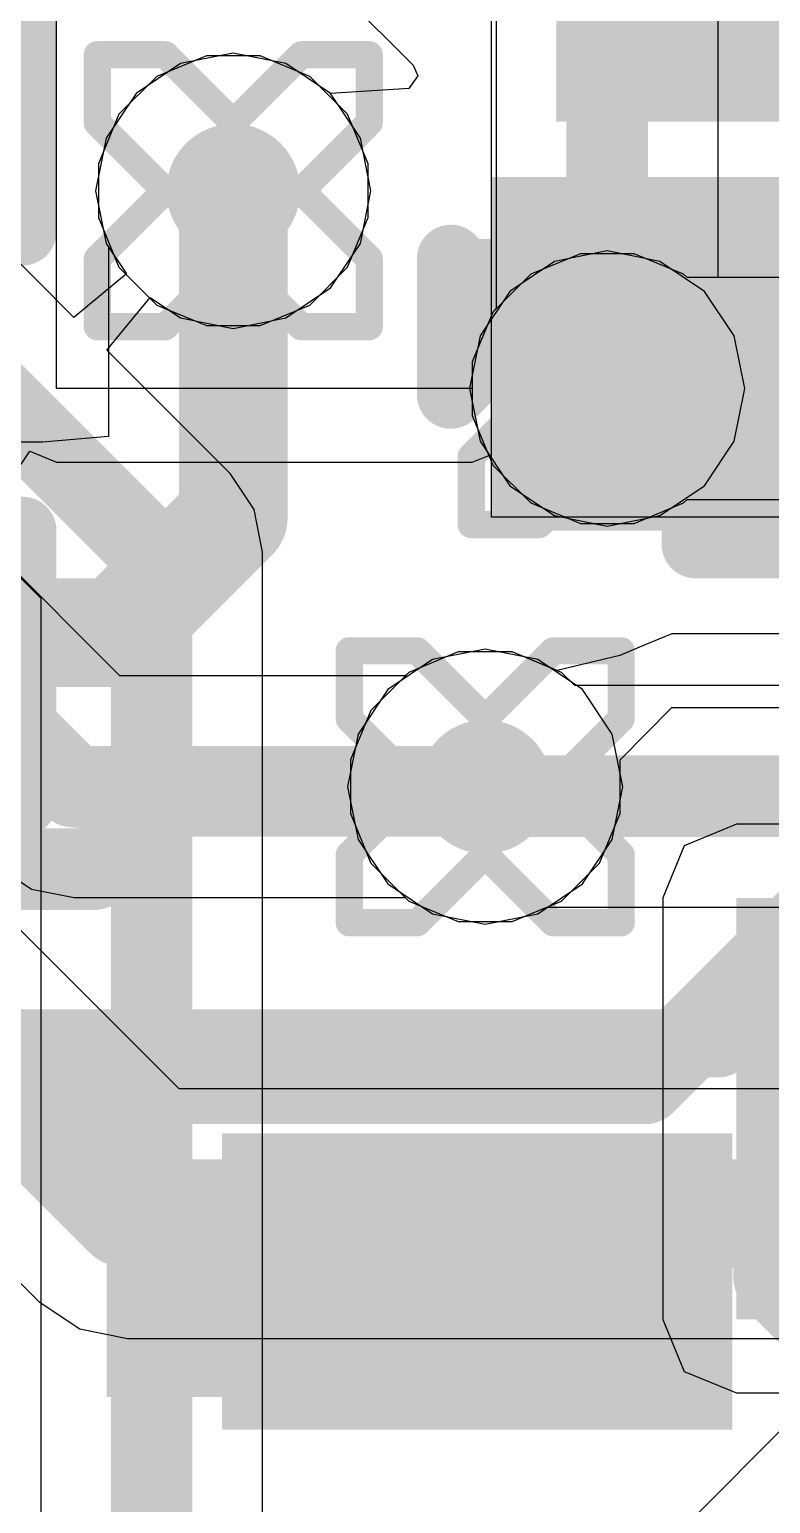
# Model space of a CAD drawing. Header units: inches. Extents: x 3 to 215, y 2 to 215.
# Drawn here: x 3.503 to 3.5575, y 3.0745 to 3.1829 of the extents above; entities that cross this region are included whole.
import ezdxf

# ---------------------------------------------------------------- set-up
doc = ezdxf.new("R2010")
doc.units = ezdxf.units.IN
doc.header["$MEASUREMENT"] = 0
for name, color, linetype in [('Bottom Layer', 5, 'Continuous'), ('Bottom Overlay', 54, 'Continuous'), ('Bottom Paste', 16, 'Continuous'), ('Bottom Solder', 6, 'Continuous'), ('Drill Drawing', 1, 'Continuous'), ('Layer 1', 16, 'Continuous'), ('Layer 2', 76, 'Continuous'), ('Top Layer', 1, 'Continuous'), ('Top Solder', 216, 'Continuous'), ('Via Holes', 16, 'Continuous')]:
    doc.layers.add(name, color=color, linetype=linetype)

# ---------------------------------------------------------------- blocks, each defined once
blk = doc.blocks.new('WSON_6_2_2__B_14')
at = {"layer": 'Bottom Layer'}
for points in [[(-0.04724, 0.0315), (-0.02953, 0.0315), (-0.02953, 0.01969), (-0.04724, 0.01969)], [(-0.01969, 0.0315), (0.01969, 0.0315), (0.01969, -0.0315), (-0.01969, -0.0315)], [(0.02953, 0.0315), (0.04724, 0.0315), (0.04724, 0.01969), (0.02953, 0.01969)], [(-0.04724, 0.00591), (-0.02953, 0.00591), (-0.02953, -0.00591), (-0.04724, -0.00591)], [(0.02953, 0.00591), (0.04724, 0.00591), (0.04724, -0.00591), (0.02953, -0.00591)], [(-0.04724, -0.01969), (-0.02953, -0.01969), (-0.02953, -0.0315), (-0.04724, -0.0315)], [(0.02953, -0.01969), (0.04724, -0.01969), (0.04724, -0.0315), (0.02953, -0.0315)]]:
    blk.add_hatch(color=5, dxfattribs=at).paths.add_polyline_path(points)
at = {"layer": 'Bottom Paste'}
for points in [[(-0.04724, 0.0315), (-0.02953, 0.0315), (-0.02953, 0.01969), (-0.04724, 0.01969)], [(-0.01969, 0.0315), (0.01969, 0.0315), (0.01969, -0.0315), (-0.01969, -0.0315)], [(0.02953, 0.0315), (0.04724, 0.0315), (0.04724, 0.01969), (0.02953, 0.01969)], [(-0.04724, 0.00591), (-0.02953, 0.00591), (-0.02953, -0.00591), (-0.04724, -0.00591)], [(0.02953, 0.00591), (0.04724, 0.00591), (0.04724, -0.00591), (0.02953, -0.00591)], [(-0.04724, -0.01969), (-0.02953, -0.01969), (-0.02953, -0.0315), (-0.04724, -0.0315)], [(0.02953, -0.01969), (0.04724, -0.01969), (0.04724, -0.0315), (0.02953, -0.0315)]]:
    blk.add_hatch(color=16, dxfattribs=at).paths.add_polyline_path(points)
at = {"layer": 'Bottom Solder'}
for points in [[(-0.05124, 0.0355), (-0.02553, 0.0355), (-0.02553, 0.01569), (-0.05124, 0.01569)], [(-0.02369, 0.0355), (0.02369, 0.0355), (0.02369, -0.0355), (-0.02369, -0.0355)], [(0.02553, 0.0355), (0.05124, 0.0355), (0.05124, 0.01569), (0.02553, 0.01569)], [(-0.05124, 0.00991), (-0.02553, 0.00991), (-0.02553, -0.00991), (-0.05124, -0.00991)], [(0.02553, 0.00991), (0.05124, 0.00991), (0.05124, -0.00991), (0.02553, -0.00991)], [(-0.05124, -0.01569), (-0.02553, -0.01569), (-0.02553, -0.0355), (-0.05124, -0.0355)], [(0.02553, -0.01569), (0.05124, -0.01569), (0.05124, -0.0355), (0.02553, -0.0355)]]:
    blk.add_hatch(color=6, dxfattribs=at).paths.add_polyline_path(points)
at = {"layer": 'Bottom Overlay'}
for points in [[(-0.041, 0.041, 0.005, 0.005, 0), (0.041, 0.041, 0.005, 0.005, 0)], [(-0.041, 0.03706, 0.005, 0.005, 0), (-0.041, 0.041, 0.005, 0.005, 0)], [(0.041, 0.03706, 0.005, 0.005, 0), (0.041, 0.041, 0.005, 0.005, 0)], [(-0.059, -0.03, 0.005, 0.005, 0), (-0.059, -0.02, 0.005, 0.005, 0)], [(-0.059, -0.02, 0.005, 0.005, 0), (-0.054, -0.025, 0.005, 0.005, 0)], [(-0.059, -0.03, 0.005, 0.005, 0), (-0.054, -0.025, 0.005, 0.005, 0)], [(-0.041, -0.041, 0.005, 0.005, 0), (-0.041, -0.03706, 0.005, 0.005, 0)], [(0.041, -0.041, 0.005, 0.005, 0), (0.041, -0.03706, 0.005, 0.005, 0)], [(-0.041, -0.041, 0.005, 0.005, 0), (0.041, -0.041, 0.005, 0.005, 0)]]:
    blk.add_lwpolyline(points, format="xyseb", dxfattribs=at)
for points in [[(-0.04225, 0.041, 0.0025, 0.0025, 1), (-0.03975, 0.041, 0.0025, 0.0025, 1)], [(-0.04225, 0.041, 0.0025, 0.0025, 1), (-0.03975, 0.041, 0.0025, 0.0025, 1)], [(0.03975, 0.041, 0.0025, 0.0025, 1), (0.04225, 0.041, 0.0025, 0.0025, 1)], [(0.03975, 0.041, 0.0025, 0.0025, 1), (0.04225, 0.041, 0.0025, 0.0025, 1)], [(-0.04225, 0.03706, 0.0025, 0.0025, 1), (-0.03975, 0.03706, 0.0025, 0.0025, 1)], [(0.03975, 0.03706, 0.0025, 0.0025, 1), (0.04225, 0.03706, 0.0025, 0.0025, 1)], [(-0.06025, -0.02, 0.0025, 0.0025, 1), (-0.05775, -0.02, 0.0025, 0.0025, 1)], [(-0.06025, -0.02, 0.0025, 0.0025, 1), (-0.05775, -0.02, 0.0025, 0.0025, 1)], [(-0.05525, -0.025, 0.0025, 0.0025, 1), (-0.05275, -0.025, 0.0025, 0.0025, 1)], [(-0.05525, -0.025, 0.0025, 0.0025, 1), (-0.05275, -0.025, 0.0025, 0.0025, 1)], [(-0.06025, -0.03, 0.0025, 0.0025, 1), (-0.05775, -0.03, 0.0025, 0.0025, 1)], [(-0.06025, -0.03, 0.0025, 0.0025, 1), (-0.05775, -0.03, 0.0025, 0.0025, 1)], [(-0.04225, -0.03706, 0.0025, 0.0025, 1), (-0.03975, -0.03706, 0.0025, 0.0025, 1)], [(0.03975, -0.03706, 0.0025, 0.0025, 1), (0.04225, -0.03706, 0.0025, 0.0025, 1)], [(-0.04225, -0.041, 0.0025, 0.0025, 1), (-0.03975, -0.041, 0.0025, 0.0025, 1)], [(-0.04225, -0.041, 0.0025, 0.0025, 1), (-0.03975, -0.041, 0.0025, 0.0025, 1)], [(0.03975, -0.041, 0.0025, 0.0025, 1), (0.04225, -0.041, 0.0025, 0.0025, 1)], [(0.03975, -0.041, 0.0025, 0.0025, 1), (0.04225, -0.041, 0.0025, 0.0025, 1)]]:
    blk.add_lwpolyline(points, format="xyseb", close=True, dxfattribs=at)
blk = doc.blocks.new('MAX30102EFD_T_B_15')
at = {"layer": 'Bottom Layer'}
blk.add_hatch(color=5, dxfattribs=at).paths.add_polyline_path([(-0.06201, -0.0876), (-0.03248, -0.0876), (-0.03248, -0.10138), (-0.06201, -0.10138)])
at = {"layer": 'Bottom Overlay'}
blk.add_hatch(color=54, dxfattribs=at).paths.add_polyline_path([(-0.029, -0.102), (-0.02, -0.102), (-0.02, -0.086), (-0.029, -0.086)])
at = {"layer": 'Bottom Paste'}
blk.add_hatch(color=16, dxfattribs=at).paths.add_polyline_path([(-0.06201, -0.0876), (-0.03248, -0.0876), (-0.03248, -0.10138), (-0.06201, -0.10138)])
at = {"layer": 'Bottom Solder'}
blk.add_hatch(color=6, dxfattribs=at).paths.add_polyline_path([(-0.06601, -0.0836), (-0.02848, -0.0836), (-0.02848, -0.10538), (-0.06601, -0.10538)])
at = {"layer": 'Bottom Overlay'}
for points in [[(-0.07, -0.095, 0.00787, 0.00787, 0), (-0.075, -0.09, 0.00787, 0.00787, 0)], [(-0.07, -0.095, 0.00787, 0.00787, 0), (-0.075, -0.1, 0.00787, 0.00787, 0)], [(0.065, -0.112, 0.005, 0.005, 0), (-0.065, -0.112, 0.005, 0.005, 0)]]:
    blk.add_lwpolyline(points, format="xyseb", dxfattribs=at)
for points in [[(-0.07197, -0.095, 0.00394, 0.00394, 1), (-0.06803, -0.095, 0.00394, 0.00394, 1)], [(-0.07197, -0.095, 0.00394, 0.00394, 1), (-0.06803, -0.095, 0.00394, 0.00394, 1)], [(-0.06625, -0.112, 0.0025, 0.0025, 1), (-0.06375, -0.112, 0.0025, 0.0025, 1)]]:
    blk.add_lwpolyline(points, format="xyseb", close=True, dxfattribs=at)
blk = doc.blocks.new('ESP32_C3_MINI_1_H4_16')
at = {"layer": 'Top Solder'}
blk.add_line((-0.10937, 0.04615), (-211.38339, -211.70645), dxfattribs=at)
blk = doc.blocks.new('C___0402_B_64')
at = {"layer": 'Bottom Layer'}
for points in [[(-0.0095, 0.0125), (-0.0095, -0.0125), (-0.0275, -0.0125), (-0.0275, 0.0125)], [(0.0275, 0.0125), (0.0275, -0.0125), (0.0095, -0.0125), (0.0095, 0.0125)]]:
    blk.add_hatch(color=5, dxfattribs=at).paths.add_polyline_path(points)
at = {"layer": 'Bottom Paste'}
for points in [[(-0.0095, 0.0125), (-0.0095, -0.0125), (-0.0275, -0.0125), (-0.0275, 0.0125)], [(0.0275, 0.0125), (0.0275, -0.0125), (0.0095, -0.0125), (0.0095, 0.0125)]]:
    blk.add_hatch(color=16, dxfattribs=at).paths.add_polyline_path(points)
at = {"layer": 'Bottom Solder'}
for points in [[(-0.00714, 0.01486), (-0.00714, -0.01486), (-0.02986, -0.01486), (-0.02986, 0.01486)], [(0.02986, 0.01486), (0.02986, -0.01486), (0.00714, -0.01486), (0.00714, 0.01486)]]:
    blk.add_hatch(color=6, dxfattribs=at).paths.add_polyline_path(points)
at = {"layer": 'Bottom Overlay'}
for points in [[(-0.011, 0.016, 0.005, 0.005, 0), (-0.031, 0.016, 0.005, 0.005, 0)], [(-0.031, -0.016, 0.005, 0.005, 0), (-0.031, 0.016, 0.005, 0.005, 0)], [(0.031, 0.016, 0.005, 0.005, 0), (0.011, 0.016, 0.005, 0.005, 0)], [(0.031, -0.016, 0.005, 0.005, 0), (0.031, 0.016, 0.005, 0.005, 0)], [(-0.011, -0.016, 0.005, 0.005, 0), (-0.031, -0.016, 0.005, 0.005, 0)], [(0.031, -0.016, 0.005, 0.005, 0), (0.011, -0.016, 0.005, 0.005, 0)]]:
    blk.add_lwpolyline(points, format="xyseb", dxfattribs=at)
for points in [[(-0.03225, 0.016, 0.0025, 0.0025, 1), (-0.02975, 0.016, 0.0025, 0.0025, 1)], [(-0.03225, 0.016, 0.0025, 0.0025, 1), (-0.02975, 0.016, 0.0025, 0.0025, 1)], [(-0.01225, 0.016, 0.0025, 0.0025, 1), (-0.00975, 0.016, 0.0025, 0.0025, 1)], [(0.00975, 0.016, 0.0025, 0.0025, 1), (0.01225, 0.016, 0.0025, 0.0025, 1)], [(0.02975, 0.016, 0.0025, 0.0025, 1), (0.03225, 0.016, 0.0025, 0.0025, 1)], [(0.02975, 0.016, 0.0025, 0.0025, 1), (0.03225, 0.016, 0.0025, 0.0025, 1)], [(-0.03225, -0.016, 0.0025, 0.0025, 1), (-0.02975, -0.016, 0.0025, 0.0025, 1)], [(-0.03225, -0.016, 0.0025, 0.0025, 1), (-0.02975, -0.016, 0.0025, 0.0025, 1)], [(-0.01225, -0.016, 0.0025, 0.0025, 1), (-0.00975, -0.016, 0.0025, 0.0025, 1)], [(0.00975, -0.016, 0.0025, 0.0025, 1), (0.01225, -0.016, 0.0025, 0.0025, 1)], [(0.02975, -0.016, 0.0025, 0.0025, 1), (0.03225, -0.016, 0.0025, 0.0025, 1)], [(0.02975, -0.016, 0.0025, 0.0025, 1), (0.03225, -0.016, 0.0025, 0.0025, 1)]]:
    blk.add_lwpolyline(points, format="xyseb", close=True, dxfattribs=at)

msp = doc.modelspace()

# ---------------------------------------------------------------- hatches: boundary and pattern name
at = {"layer": 'Bottom Layer'}
h = msp.add_hatch(color=5, dxfattribs=at)
edge = h.paths.add_edge_path()
edge.add_arc((3.518, 3.171), 0.00492, 0, 360)
msp.add_hatch(color=5, dxfattribs=at).paths.add_polyline_path([(3.537, 3.146), (3.564, 3.146), (3.564, 3.172), (3.537, 3.172)])
h = msp.add_hatch(color=5, dxfattribs=at)
edge = h.paths.add_edge_path()
edge.add_arc((3.5455, 3.15645), 0.00492, 0, 360)
h = msp.add_hatch(color=5, dxfattribs=at)
edge = h.paths.add_edge_path()
edge.add_arc((3.53653, 3.12717), 0.00492, 0, 360)
at = {"layer": 'Layer 1'}
h = msp.add_hatch(color=16, dxfattribs=at)
edge = h.paths.add_edge_path()
edge.add_arc((3.518, 3.171), 0.00492, 0, 360)
h = msp.add_hatch(color=16, dxfattribs=at)
edge = h.paths.add_edge_path()
edge.add_arc((3.5455, 3.15645), 0.00492, 0, 360)
h = msp.add_hatch(color=16, dxfattribs=at)
edge = h.paths.add_edge_path()
edge.add_arc((3.53653, 3.12717), 0.00492, 0, 360)
at = {"layer": 'Layer 2'}
h = msp.add_hatch(color=76, dxfattribs=at)
edge = h.paths.add_edge_path()
edge.add_arc((3.518, 3.171), 0.00492, 0, 360)
h = msp.add_hatch(color=76, dxfattribs=at)
edge = h.paths.add_edge_path()
edge.add_arc((3.5455, 3.15645), 0.00492, 0, 360)
h = msp.add_hatch(color=76, dxfattribs=at)
edge = h.paths.add_edge_path()
edge.add_arc((3.53653, 3.12717), 0.00492, 0, 360)
at = {"layer": 'Top Layer'}
h = msp.add_hatch(color=1, dxfattribs=at)
edge = h.paths.add_edge_path()
edge.add_arc((3.518, 3.171), 0.00492, 0, 360)
h = msp.add_hatch(color=1, dxfattribs=at)
edge = h.paths.add_edge_path()
edge.add_arc((3.5455, 3.15645), 0.00492, 0, 360)
h = msp.add_hatch(color=1, dxfattribs=at)
edge = h.paths.add_edge_path()
edge.add_arc((3.53653, 3.12717), 0.00492, 0, 360)
msp.add_hatch(color=1, dxfattribs=at).paths.add_polyline_path([(3.555, 3.088), (3.613, 3.088), (3.613, 3.119), (3.555, 3.119)])
at = {"layer": 'Via Holes'}
h = msp.add_hatch(color=7, dxfattribs=at)
edge = h.paths.add_edge_path()
edge.add_arc((3.518, 3.171), 0.00394, 0, 360)
h = msp.add_hatch(color=7, dxfattribs=at)
edge = h.paths.add_edge_path()
edge.add_arc((3.5455, 3.15645), 0.00394, 0, 360)
h = msp.add_hatch(color=7, dxfattribs=at)
edge = h.paths.add_edge_path()
edge.add_arc((3.53653, 3.12717), 0.00394, 0, 360)

# ---------------------------------------------------------------- linework, layer by layer
at = {"layer": 'Bottom Layer'}
for p, q in [((3.537, 3.147), (3.537, 3.234)), ((3.52623, 3.18523), (3.53123, 3.18023)), ((3.518, 3.18112), (3.51413, 3.18035)), ((3.52187, 3.18035), (3.518, 3.18112)), ((3.51413, 3.18035), (3.51085, 3.17815)), ((3.52515, 3.17815), (3.52187, 3.18035)), ((3.53158, 3.17945), (3.53091, 3.17853)), ((3.53123, 3.18023), (3.53158, 3.17945)), ((3.53091, 3.17853), (3.52515, 3.17815)), ((3.51085, 3.17815), (3.50865, 3.17487)), ((3.50865, 3.17487), (3.50788, 3.171)), ((3.50788, 3.171), (3.50865, 3.16713)), ((3.50865, 3.16713), (3.50882, 3.16688)), ((3.50882, 3.16688), (3.50882, 3.15293)), ((3.504, 3.1525), (3.469, 3.1525)), ((3.50882, 3.15293), (3.504, 3.1525)), ((3.504, 3.1525), (3.504, 3.1525)), ((3.643, 3.147), (3.537, 3.147))]:
    msp.add_line(p, q, dxfattribs=at)
for points in [[(3.518, 3.147, 0.008, 0.008, 0), (3.518, 3.171, 0.008, 0.008, 0)], [(3.5095, 3.1385, 0.008, 0.008, 0), (3.518, 3.147, 0.008, 0.008, 0)], [(3.4865, 3.1385, 0.008, 0.008, 0), (3.5095, 3.1385, 0.008, 0.008, 0)], [(3.54826, 3.10536, 0.006, 0.006, 0), (3.5769, 3.134, 0.006, 0.006, 0)], [(3.50776, 3.12111, 0.006, 0.006, 0), (3.51314, 3.12649, 0.006, 0.006, 0)], [(3.51314, 3.12649, 0.006, 0.006, 0), (3.53584, 3.12649, 0.006, 0.006, 0)], [(3.53584, 3.12649, 0.006, 0.006, 0), (3.53653, 3.12717, 0.006, 0.006, 0)], [(3.36364, 3.12111, 0.006, 0.006, 0), (3.50776, 3.12111, 0.006, 0.006, 0)], [(3.35864, 3.10536, 0.006, 0.006, 0), (3.54826, 3.10536, 0.006, 0.006, 0)]]:
    msp.add_lwpolyline(points, format="xyseb", dxfattribs=at)
for points in [[(3.516, 3.171, 0.004, 0.004, 1), (3.52, 3.171, 0.004, 0.004, 1)], [(3.516, 3.147, 0.004, 0.004, 1), (3.52, 3.147, 0.004, 0.004, 1)], [(3.516, 3.147, 0.004, 0.004, 1), (3.52, 3.147, 0.004, 0.004, 1)], [(3.5075, 3.1385, 0.004, 0.004, 1), (3.5115, 3.1385, 0.004, 0.004, 1)], [(3.5075, 3.1385, 0.004, 0.004, 1), (3.5115, 3.1385, 0.004, 0.004, 1)], [(3.51164, 3.12649, 0.003, 0.003, 1), (3.51464, 3.12649, 0.003, 0.003, 1)], [(3.51164, 3.12649, 0.003, 0.003, 1), (3.51464, 3.12649, 0.003, 0.003, 1)], [(3.53434, 3.12649, 0.003, 0.003, 1), (3.53734, 3.12649, 0.003, 0.003, 1)], [(3.53434, 3.12649, 0.003, 0.003, 1), (3.53734, 3.12649, 0.003, 0.003, 1)], [(3.53503, 3.12717, 0.003, 0.003, 1), (3.53803, 3.12717, 0.003, 0.003, 1)], [(3.50626, 3.12111, 0.003, 0.003, 1), (3.50926, 3.12111, 0.003, 0.003, 1)], [(3.50626, 3.12111, 0.003, 0.003, 1), (3.50926, 3.12111, 0.003, 0.003, 1)], [(3.54676, 3.10536, 0.003, 0.003, 1), (3.54976, 3.10536, 0.003, 0.003, 1)], [(3.54676, 3.10536, 0.003, 0.003, 1), (3.54976, 3.10536, 0.003, 0.003, 1)]]:
    msp.add_lwpolyline(points, format="xyseb", close=True, dxfattribs=at)
at = {"layer": 'Drill Drawing'}
for points in [[(3.508, 3.176, 0.002, 0.002, 0), (3.508, 3.181, 0.002, 0.002, 0)], [(3.508, 3.181, 0.002, 0.002, 0), (3.513, 3.181, 0.002, 0.002, 0)], [(3.513, 3.181, 0.002, 0.002, 0), (3.518, 3.176, 0.002, 0.002, 0)], [(3.518, 3.176, 0.002, 0.002, 0), (3.523, 3.181, 0.002, 0.002, 0)], [(3.523, 3.181, 0.002, 0.002, 0), (3.528, 3.181, 0.002, 0.002, 0)], [(3.528, 3.176, 0.002, 0.002, 0), (3.528, 3.181, 0.002, 0.002, 0)], [(3.508, 3.176, 0.002, 0.002, 0), (3.513, 3.171, 0.002, 0.002, 0)], [(3.523, 3.171, 0.002, 0.002, 0), (3.528, 3.176, 0.002, 0.002, 0)], [(3.508, 3.166, 0.002, 0.002, 0), (3.513, 3.171, 0.002, 0.002, 0)], [(3.523, 3.171, 0.002, 0.002, 0), (3.528, 3.166, 0.002, 0.002, 0)], [(3.5355, 3.16145, 0.002, 0.002, 0), (3.5355, 3.16645, 0.002, 0.002, 0)], [(3.5355, 3.16645, 0.002, 0.002, 0), (3.5405, 3.16645, 0.002, 0.002, 0)], [(3.5405, 3.16645, 0.002, 0.002, 0), (3.5455, 3.16145, 0.002, 0.002, 0)], [(3.5455, 3.16145, 0.002, 0.002, 0), (3.5505, 3.16645, 0.002, 0.002, 0)], [(3.5505, 3.16645, 0.002, 0.002, 0), (3.5555, 3.16645, 0.002, 0.002, 0)], [(3.5555, 3.16145, 0.002, 0.002, 0), (3.5555, 3.16645, 0.002, 0.002, 0)], [(3.508, 3.161, 0.002, 0.002, 0), (3.508, 3.166, 0.002, 0.002, 0)], [(3.513, 3.161, 0.002, 0.002, 0), (3.518, 3.166, 0.002, 0.002, 0)], [(3.518, 3.166, 0.002, 0.002, 0), (3.523, 3.161, 0.002, 0.002, 0)], [(3.528, 3.161, 0.002, 0.002, 0), (3.528, 3.166, 0.002, 0.002, 0)], [(3.508, 3.161, 0.002, 0.002, 0), (3.513, 3.161, 0.002, 0.002, 0)], [(3.523, 3.161, 0.002, 0.002, 0), (3.528, 3.161, 0.002, 0.002, 0)], [(3.5355, 3.16145, 0.002, 0.002, 0), (3.5405, 3.15645, 0.002, 0.002, 0)], [(3.5505, 3.15645, 0.002, 0.002, 0), (3.5555, 3.16145, 0.002, 0.002, 0)], [(3.5355, 3.15145, 0.002, 0.002, 0), (3.5405, 3.15645, 0.002, 0.002, 0)], [(3.5505, 3.15645, 0.002, 0.002, 0), (3.5555, 3.15145, 0.002, 0.002, 0)], [(3.5355, 3.14645, 0.002, 0.002, 0), (3.5355, 3.15145, 0.002, 0.002, 0)], [(3.5405, 3.14645, 0.002, 0.002, 0), (3.5455, 3.15145, 0.002, 0.002, 0)], [(3.5455, 3.15145, 0.002, 0.002, 0), (3.5505, 3.14645, 0.002, 0.002, 0)], [(3.5555, 3.14645, 0.002, 0.002, 0), (3.5555, 3.15145, 0.002, 0.002, 0)], [(3.5355, 3.14645, 0.002, 0.002, 0), (3.5405, 3.14645, 0.002, 0.002, 0)], [(3.5505, 3.14645, 0.002, 0.002, 0), (3.5555, 3.14645, 0.002, 0.002, 0)], [(3.52653, 3.13217, 0.002, 0.002, 0), (3.52653, 3.13717, 0.002, 0.002, 0)], [(3.52653, 3.13717, 0.002, 0.002, 0), (3.53153, 3.13717, 0.002, 0.002, 0)], [(3.53153, 3.13717, 0.002, 0.002, 0), (3.53653, 3.13217, 0.002, 0.002, 0)], [(3.53653, 3.13217, 0.002, 0.002, 0), (3.54153, 3.13717, 0.002, 0.002, 0)], [(3.54153, 3.13717, 0.002, 0.002, 0), (3.54653, 3.13717, 0.002, 0.002, 0)], [(3.54653, 3.13217, 0.002, 0.002, 0), (3.54653, 3.13717, 0.002, 0.002, 0)], [(3.52653, 3.13217, 0.002, 0.002, 0), (3.53153, 3.12717, 0.002, 0.002, 0)], [(3.54153, 3.12717, 0.002, 0.002, 0), (3.54653, 3.13217, 0.002, 0.002, 0)], [(3.52653, 3.12217, 0.002, 0.002, 0), (3.53153, 3.12717, 0.002, 0.002, 0)], [(3.54153, 3.12717, 0.002, 0.002, 0), (3.54653, 3.12217, 0.002, 0.002, 0)], [(3.52653, 3.11717, 0.002, 0.002, 0), (3.52653, 3.12217, 0.002, 0.002, 0)], [(3.53153, 3.11717, 0.002, 0.002, 0), (3.53653, 3.12217, 0.002, 0.002, 0)], [(3.53653, 3.12217, 0.002, 0.002, 0), (3.54153, 3.11717, 0.002, 0.002, 0)], [(3.54653, 3.11717, 0.002, 0.002, 0), (3.54653, 3.12217, 0.002, 0.002, 0)], [(3.52653, 3.11717, 0.002, 0.002, 0), (3.53153, 3.11717, 0.002, 0.002, 0)], [(3.54153, 3.11717, 0.002, 0.002, 0), (3.54653, 3.11717, 0.002, 0.002, 0)]]:
    msp.add_lwpolyline(points, format="xyseb", dxfattribs=at)
for points in [[(3.5075, 3.181, 0.001, 0.001, 1), (3.5085, 3.181, 0.001, 0.001, 1)], [(3.5075, 3.181, 0.001, 0.001, 1), (3.5085, 3.181, 0.001, 0.001, 1)], [(3.5125, 3.181, 0.001, 0.001, 1), (3.5135, 3.181, 0.001, 0.001, 1)], [(3.5125, 3.181, 0.001, 0.001, 1), (3.5135, 3.181, 0.001, 0.001, 1)], [(3.5225, 3.181, 0.001, 0.001, 1), (3.5235, 3.181, 0.001, 0.001, 1)], [(3.5225, 3.181, 0.001, 0.001, 1), (3.5235, 3.181, 0.001, 0.001, 1)], [(3.5275, 3.181, 0.001, 0.001, 1), (3.5285, 3.181, 0.001, 0.001, 1)], [(3.5275, 3.181, 0.001, 0.001, 1), (3.5285, 3.181, 0.001, 0.001, 1)], [(3.5075, 3.176, 0.001, 0.001, 1), (3.5085, 3.176, 0.001, 0.001, 1)], [(3.5075, 3.176, 0.001, 0.001, 1), (3.5085, 3.176, 0.001, 0.001, 1)], [(3.5175, 3.176, 0.001, 0.001, 1), (3.5185, 3.176, 0.001, 0.001, 1)], [(3.5175, 3.176, 0.001, 0.001, 1), (3.5185, 3.176, 0.001, 0.001, 1)], [(3.5275, 3.176, 0.001, 0.001, 1), (3.5285, 3.176, 0.001, 0.001, 1)], [(3.5275, 3.176, 0.001, 0.001, 1), (3.5285, 3.176, 0.001, 0.001, 1)], [(3.5125, 3.171, 0.001, 0.001, 1), (3.5135, 3.171, 0.001, 0.001, 1)], [(3.5125, 3.171, 0.001, 0.001, 1), (3.5135, 3.171, 0.001, 0.001, 1)], [(3.5225, 3.171, 0.001, 0.001, 1), (3.5235, 3.171, 0.001, 0.001, 1)], [(3.5225, 3.171, 0.001, 0.001, 1), (3.5235, 3.171, 0.001, 0.001, 1)], [(3.535, 3.16645, 0.001, 0.001, 1), (3.536, 3.16645, 0.001, 0.001, 1)], [(3.535, 3.16645, 0.001, 0.001, 1), (3.536, 3.16645, 0.001, 0.001, 1)], [(3.54, 3.16645, 0.001, 0.001, 1), (3.541, 3.16645, 0.001, 0.001, 1)], [(3.54, 3.16645, 0.001, 0.001, 1), (3.541, 3.16645, 0.001, 0.001, 1)], [(3.55, 3.16645, 0.001, 0.001, 1), (3.551, 3.16645, 0.001, 0.001, 1)], [(3.55, 3.16645, 0.001, 0.001, 1), (3.551, 3.16645, 0.001, 0.001, 1)], [(3.555, 3.16645, 0.001, 0.001, 1), (3.556, 3.16645, 0.001, 0.001, 1)], [(3.555, 3.16645, 0.001, 0.001, 1), (3.556, 3.16645, 0.001, 0.001, 1)], [(3.5075, 3.166, 0.001, 0.001, 1), (3.5085, 3.166, 0.001, 0.001, 1)], [(3.5075, 3.166, 0.001, 0.001, 1), (3.5085, 3.166, 0.001, 0.001, 1)], [(3.5175, 3.166, 0.001, 0.001, 1), (3.5185, 3.166, 0.001, 0.001, 1)], [(3.5175, 3.166, 0.001, 0.001, 1), (3.5185, 3.166, 0.001, 0.001, 1)], [(3.5275, 3.166, 0.001, 0.001, 1), (3.5285, 3.166, 0.001, 0.001, 1)], [(3.5275, 3.166, 0.001, 0.001, 1), (3.5285, 3.166, 0.001, 0.001, 1)], [(3.5075, 3.161, 0.001, 0.001, 1), (3.5085, 3.161, 0.001, 0.001, 1)], [(3.5075, 3.161, 0.001, 0.001, 1), (3.5085, 3.161, 0.001, 0.001, 1)], [(3.5125, 3.161, 0.001, 0.001, 1), (3.5135, 3.161, 0.001, 0.001, 1)], [(3.5125, 3.161, 0.001, 0.001, 1), (3.5135, 3.161, 0.001, 0.001, 1)], [(3.5225, 3.161, 0.001, 0.001, 1), (3.5235, 3.161, 0.001, 0.001, 1)], [(3.5225, 3.161, 0.001, 0.001, 1), (3.5235, 3.161, 0.001, 0.001, 1)], [(3.5275, 3.161, 0.001, 0.001, 1), (3.5285, 3.161, 0.001, 0.001, 1)], [(3.5275, 3.161, 0.001, 0.001, 1), (3.5285, 3.161, 0.001, 0.001, 1)], [(3.535, 3.16145, 0.001, 0.001, 1), (3.536, 3.16145, 0.001, 0.001, 1)], [(3.535, 3.16145, 0.001, 0.001, 1), (3.536, 3.16145, 0.001, 0.001, 1)], [(3.545, 3.16145, 0.001, 0.001, 1), (3.546, 3.16145, 0.001, 0.001, 1)], [(3.545, 3.16145, 0.001, 0.001, 1), (3.546, 3.16145, 0.001, 0.001, 1)], [(3.555, 3.16145, 0.001, 0.001, 1), (3.556, 3.16145, 0.001, 0.001, 1)], [(3.555, 3.16145, 0.001, 0.001, 1), (3.556, 3.16145, 0.001, 0.001, 1)], [(3.54, 3.15645, 0.001, 0.001, 1), (3.541, 3.15645, 0.001, 0.001, 1)], [(3.54, 3.15645, 0.001, 0.001, 1), (3.541, 3.15645, 0.001, 0.001, 1)], [(3.55, 3.15645, 0.001, 0.001, 1), (3.551, 3.15645, 0.001, 0.001, 1)], [(3.55, 3.15645, 0.001, 0.001, 1), (3.551, 3.15645, 0.001, 0.001, 1)], [(3.535, 3.15145, 0.001, 0.001, 1), (3.536, 3.15145, 0.001, 0.001, 1)], [(3.535, 3.15145, 0.001, 0.001, 1), (3.536, 3.15145, 0.001, 0.001, 1)], [(3.545, 3.15145, 0.001, 0.001, 1), (3.546, 3.15145, 0.001, 0.001, 1)], [(3.545, 3.15145, 0.001, 0.001, 1), (3.546, 3.15145, 0.001, 0.001, 1)], [(3.555, 3.15145, 0.001, 0.001, 1), (3.556, 3.15145, 0.001, 0.001, 1)], [(3.555, 3.15145, 0.001, 0.001, 1), (3.556, 3.15145, 0.001, 0.001, 1)], [(3.535, 3.14645, 0.001, 0.001, 1), (3.536, 3.14645, 0.001, 0.001, 1)], [(3.535, 3.14645, 0.001, 0.001, 1), (3.536, 3.14645, 0.001, 0.001, 1)], [(3.54, 3.14645, 0.001, 0.001, 1), (3.541, 3.14645, 0.001, 0.001, 1)], [(3.54, 3.14645, 0.001, 0.001, 1), (3.541, 3.14645, 0.001, 0.001, 1)], [(3.55, 3.14645, 0.001, 0.001, 1), (3.551, 3.14645, 0.001, 0.001, 1)], [(3.55, 3.14645, 0.001, 0.001, 1), (3.551, 3.14645, 0.001, 0.001, 1)], [(3.555, 3.14645, 0.001, 0.001, 1), (3.556, 3.14645, 0.001, 0.001, 1)], [(3.555, 3.14645, 0.001, 0.001, 1), (3.556, 3.14645, 0.001, 0.001, 1)], [(3.52603, 3.13717, 0.001, 0.001, 1), (3.52703, 3.13717, 0.001, 0.001, 1)], [(3.52603, 3.13717, 0.001, 0.001, 1), (3.52703, 3.13717, 0.001, 0.001, 1)], [(3.53103, 3.13717, 0.001, 0.001, 1), (3.53203, 3.13717, 0.001, 0.001, 1)], [(3.53103, 3.13717, 0.001, 0.001, 1), (3.53203, 3.13717, 0.001, 0.001, 1)], [(3.54103, 3.13717, 0.001, 0.001, 1), (3.54203, 3.13717, 0.001, 0.001, 1)], [(3.54103, 3.13717, 0.001, 0.001, 1), (3.54203, 3.13717, 0.001, 0.001, 1)], [(3.54603, 3.13717, 0.001, 0.001, 1), (3.54703, 3.13717, 0.001, 0.001, 1)], [(3.54603, 3.13717, 0.001, 0.001, 1), (3.54703, 3.13717, 0.001, 0.001, 1)], [(3.52603, 3.13217, 0.001, 0.001, 1), (3.52703, 3.13217, 0.001, 0.001, 1)], [(3.52603, 3.13217, 0.001, 0.001, 1), (3.52703, 3.13217, 0.001, 0.001, 1)], [(3.53603, 3.13217, 0.001, 0.001, 1), (3.53703, 3.13217, 0.001, 0.001, 1)], [(3.53603, 3.13217, 0.001, 0.001, 1), (3.53703, 3.13217, 0.001, 0.001, 1)], [(3.54603, 3.13217, 0.001, 0.001, 1), (3.54703, 3.13217, 0.001, 0.001, 1)], [(3.54603, 3.13217, 0.001, 0.001, 1), (3.54703, 3.13217, 0.001, 0.001, 1)], [(3.53103, 3.12717, 0.001, 0.001, 1), (3.53203, 3.12717, 0.001, 0.001, 1)], [(3.53103, 3.12717, 0.001, 0.001, 1), (3.53203, 3.12717, 0.001, 0.001, 1)], [(3.54103, 3.12717, 0.001, 0.001, 1), (3.54203, 3.12717, 0.001, 0.001, 1)], [(3.54103, 3.12717, 0.001, 0.001, 1), (3.54203, 3.12717, 0.001, 0.001, 1)], [(3.52603, 3.12217, 0.001, 0.001, 1), (3.52703, 3.12217, 0.001, 0.001, 1)], [(3.52603, 3.12217, 0.001, 0.001, 1), (3.52703, 3.12217, 0.001, 0.001, 1)], [(3.53603, 3.12217, 0.001, 0.001, 1), (3.53703, 3.12217, 0.001, 0.001, 1)], [(3.53603, 3.12217, 0.001, 0.001, 1), (3.53703, 3.12217, 0.001, 0.001, 1)], [(3.54603, 3.12217, 0.001, 0.001, 1), (3.54703, 3.12217, 0.001, 0.001, 1)], [(3.54603, 3.12217, 0.001, 0.001, 1), (3.54703, 3.12217, 0.001, 0.001, 1)], [(3.52603, 3.11717, 0.001, 0.001, 1), (3.52703, 3.11717, 0.001, 0.001, 1)], [(3.52603, 3.11717, 0.001, 0.001, 1), (3.52703, 3.11717, 0.001, 0.001, 1)], [(3.53103, 3.11717, 0.001, 0.001, 1), (3.53203, 3.11717, 0.001, 0.001, 1)], [(3.53103, 3.11717, 0.001, 0.001, 1), (3.53203, 3.11717, 0.001, 0.001, 1)], [(3.54103, 3.11717, 0.001, 0.001, 1), (3.54203, 3.11717, 0.001, 0.001, 1)], [(3.54103, 3.11717, 0.001, 0.001, 1), (3.54203, 3.11717, 0.001, 0.001, 1)], [(3.54603, 3.11717, 0.001, 0.001, 1), (3.54703, 3.11717, 0.001, 0.001, 1)], [(3.54603, 3.11717, 0.001, 0.001, 1), (3.54703, 3.11717, 0.001, 0.001, 1)]]:
    msp.add_lwpolyline(points, format="xyseb", close=True, dxfattribs=at)
at = {"layer": 'Layer 1'}
for p, q in [((3.505, 3.15645), (3.505, 3.18797)), ((3.54353, 3.16637), (3.53988, 3.16486)), ((3.54747, 3.16637), (3.54353, 3.16637)), ((3.55112, 3.16486), (3.54747, 3.16637)), ((3.53988, 3.16486), (3.53709, 3.16207)), ((3.55137, 3.16461), (3.55112, 3.16486)), ((3.57055, 3.16461), (3.55137, 3.16461)), ((3.53709, 3.16207), (3.53558, 3.15842)), ((3.53558, 3.15842), (3.53558, 3.15645)), ((3.53558, 3.15645), (3.505, 3.15645)), ((3.50178, 3.14999), (3.50303, 3.15186)), ((3.50303, 3.15186), (3.505, 3.15104)), ((3.53558, 3.15104), (3.53679, 3.15154)), ((3.53679, 3.15154), (3.53709, 3.15083)), ((3.505, 3.15104), (3.53558, 3.15104)), ((3.53709, 3.15083), (3.53988, 3.14804)), ((3.53988, 3.14804), (3.54353, 3.14653)), ((3.54747, 3.14653), (3.55112, 3.14804)), ((3.55112, 3.14804), (3.55137, 3.14829)), ((3.55137, 3.14829), (3.56717, 3.14829)), ((3.54353, 3.14653), (3.54747, 3.14653)), ((3.53455, 3.13709), (3.53091, 3.13558)), ((3.5385, 3.13709), (3.53455, 3.13709)), ((3.54215, 3.13558), (3.5385, 3.13709)), ((3.53091, 3.13558), (3.52812, 3.13279)), ((3.54311, 3.13462), (3.54215, 3.13558)), ((3.57431, 3.13462), (3.54311, 3.13462)), ((3.52812, 3.13279), (3.52661, 3.12915)), ((3.52661, 3.12915), (3.52661, 3.1252)), ((3.51402, 3.10495), (3.49342, 3.12556)), ((3.52661, 3.1252), (3.52812, 3.12155)), ((3.52812, 3.12155), (3.53091, 3.11876)), ((3.53091, 3.11876), (3.53455, 3.11725)), ((3.5385, 3.11725), (3.54106, 3.11831)), ((3.54106, 3.11831), (3.57877, 3.11831)), ((3.53455, 3.11725), (3.5385, 3.11725)), ((3.48313, 3.10989), (3.50373, 3.08929)), ((3.56575, 3.10495), (3.51402, 3.10495)), ((3.50373, 3.08929), (3.50671, 3.0873)), ((3.50671, 3.0873), (3.51022, 3.0866)), ((3.51022, 3.0866), (3.56575, 3.0866))]:
    msp.add_line(p, q, dxfattribs=at)
for points in [[(3.5455, 3.15645, 0.006, 0.006, 0), (3.57055, 3.15645, 0.006, 0.006, 0)], [(3.53653, 3.12717, 0.006, 0.006, 0), (3.53723, 3.12647, 0.006, 0.006, 0)], [(3.53723, 3.12647, 0.006, 0.006, 0), (3.58215, 3.12647, 0.006, 0.006, 0)], [(3.48693, 3.11907, 0.008, 0.008, 0), (3.51022, 3.09578, 0.008, 0.008, 0)], [(3.51022, 3.09578, 0.008, 0.008, 0), (3.56952, 3.09578, 0.008, 0.008, 0)]]:
    msp.add_lwpolyline(points, format="xyseb", dxfattribs=at)
for points in [[(3.544, 3.15645, 0.003, 0.003, 1), (3.547, 3.15645, 0.003, 0.003, 1)], [(3.53503, 3.12717, 0.003, 0.003, 1), (3.53803, 3.12717, 0.003, 0.003, 1)], [(3.53573, 3.12647, 0.003, 0.003, 1), (3.53873, 3.12647, 0.003, 0.003, 1)], [(3.53573, 3.12647, 0.003, 0.003, 1), (3.53873, 3.12647, 0.003, 0.003, 1)], [(3.50822, 3.09578, 0.004, 0.004, 1), (3.51222, 3.09578, 0.004, 0.004, 1)], [(3.50822, 3.09578, 0.004, 0.004, 1), (3.51222, 3.09578, 0.004, 0.004, 1)]]:
    msp.add_lwpolyline(points, format="xyseb", close=True, dxfattribs=at)
at = {"layer": 'Layer 2'}
for p, q in [((3.53734, 3.31035), (3.53734, 3.16233)), ((3.55366, 3.16461), (3.55366, 3.30859)), ((3.50967, 3.13533), (3.39616, 3.24884)), ((3.51603, 3.18092), (3.51238, 3.17941)), ((3.51997, 3.18092), (3.51603, 3.18092)), ((3.52362, 3.17941), (3.51997, 3.18092)), ((3.51238, 3.17941), (3.50959, 3.17662)), ((3.52641, 3.17662), (3.52362, 3.17941)), ((3.50959, 3.17662), (3.50808, 3.17297)), ((3.52792, 3.17297), (3.52641, 3.17662)), ((3.50808, 3.17297), (3.50808, 3.16903)), ((3.52792, 3.16903), (3.52792, 3.17297)), ((3.50808, 3.16903), (3.50959, 3.16538)), ((3.52641, 3.16538), (3.52792, 3.16903)), ((3.50959, 3.16538), (3.51238, 3.16259)), ((3.52362, 3.16259), (3.52641, 3.16538)), ((3.58155, 3.16461), (3.55366, 3.16461)), ((3.51238, 3.16259), (3.51603, 3.16108)), ((3.51997, 3.16108), (3.52362, 3.16259)), ((3.53709, 3.16207), (3.53558, 3.15842)), ((3.53734, 3.16233), (3.53709, 3.16207)), ((3.51603, 3.16108), (3.51997, 3.16108)), ((3.53558, 3.15842), (3.53558, 3.15448)), ((3.53558, 3.15448), (3.53709, 3.15083)), ((3.53709, 3.15083), (3.53988, 3.14804)), ((3.53988, 3.14804), (3.54353, 3.14653)), ((3.54747, 3.14653), (3.55112, 3.14804)), ((3.55112, 3.14804), (3.55137, 3.14829)), ((3.55137, 3.14829), (3.57817, 3.14829)), ((3.54353, 3.14653), (3.54747, 3.14653)), ((3.55024, 3.13841), (3.54834, 3.13762)), ((3.55025, 3.13841), (3.55024, 3.13841)), ((3.55026, 3.13841), (3.55025, 3.13841)), ((3.58152, 3.13841), (3.55026, 3.13841)), ((3.53455, 3.13709), (3.53091, 3.13558)), ((3.5385, 3.13709), (3.53455, 3.13709)), ((3.54181, 3.13572), (3.5385, 3.13709)), ((3.54834, 3.13762), (3.54644, 3.13683)), ((3.54644, 3.13683), (3.54181, 3.13572)), ((3.53065, 3.13533), (3.50967, 3.13533)), ((3.53091, 3.13558), (3.53065, 3.13533)), ((3.54645, 3.12915), (3.55026, 3.133)), ((3.55026, 3.133), (3.59346, 3.133)), ((3.54645, 3.1252), (3.54645, 3.12915)), ((3.54494, 3.12155), (3.54645, 3.1252)), ((3.50053, 3.12141), (3.50317, 3.11964)), ((3.54215, 3.11876), (3.54494, 3.12155)), ((3.50317, 3.11964), (3.50629, 3.11902)), ((3.50629, 3.11902), (3.50629, 3.11902)), ((3.50629, 3.11902), (3.53065, 3.11902)), ((3.53065, 3.11902), (3.53091, 3.11876)), ((3.53091, 3.11876), (3.53455, 3.11725)), ((3.5385, 3.11725), (3.54215, 3.11876)), ((3.53455, 3.11725), (3.5385, 3.11725))]:
    msp.add_line(p, q, dxfattribs=at)
for points in [[(3.5455, 3.15645, 0.006, 0.006, 0), (3.5455, 3.31373, 0.006, 0.006, 0)], [(3.38747, 3.246, 0.006, 0.006, 0), (3.50629, 3.12717, 0.006, 0.006, 0)], [(3.5455, 3.15645, 0.006, 0.006, 0), (3.58155, 3.15645, 0.006, 0.006, 0)], [(3.50629, 3.12717, 0.006, 0.006, 0), (3.53653, 3.12717, 0.006, 0.006, 0)]]:
    msp.add_lwpolyline(points, format="xyseb", dxfattribs=at)
for points in [[(3.544, 3.15645, 0.003, 0.003, 1), (3.547, 3.15645, 0.003, 0.003, 1)], [(3.544, 3.15645, 0.003, 0.003, 1), (3.547, 3.15645, 0.003, 0.003, 1)], [(3.50479, 3.12717, 0.003, 0.003, 1), (3.50779, 3.12717, 0.003, 0.003, 1)], [(3.50479, 3.12717, 0.003, 0.003, 1), (3.50779, 3.12717, 0.003, 0.003, 1)], [(3.53503, 3.12717, 0.003, 0.003, 1), (3.53803, 3.12717, 0.003, 0.003, 1)]]:
    msp.add_lwpolyline(points, format="xyseb", close=True, dxfattribs=at)
at = {"layer": 'Top Layer'}
for p, q in [((3.50627, 3.16169), (3.48525, 3.18272)), ((3.518, 3.18112), (3.51413, 3.18035)), ((3.52187, 3.18035), (3.518, 3.18112)), ((3.51413, 3.18035), (3.51085, 3.17815)), ((3.52515, 3.17815), (3.52187, 3.18035)), ((3.51085, 3.17815), (3.50865, 3.17487)), ((3.52735, 3.17487), (3.52515, 3.17815)), ((3.50865, 3.17487), (3.50788, 3.171)), ((3.52812, 3.171), (3.52735, 3.17487)), ((3.50788, 3.171), (3.50865, 3.16713)), ((3.52735, 3.16713), (3.52812, 3.171)), ((3.50865, 3.16713), (3.51016, 3.16488)), ((3.52515, 3.16385), (3.52735, 3.16713)), ((3.5455, 3.16657), (3.54163, 3.1658)), ((3.54937, 3.1658), (3.5455, 3.16657)), ((3.54163, 3.1658), (3.53835, 3.1636)), ((3.55265, 3.1636), (3.54937, 3.1658)), ((3.51016, 3.16488), (3.50627, 3.16169)), ((3.50869, 3.15927), (3.51188, 3.16316)), ((3.51188, 3.16316), (3.51413, 3.16165)), ((3.52187, 3.16165), (3.52515, 3.16385)), ((3.53835, 3.1636), (3.53615, 3.16032)), ((3.55484, 3.16032), (3.55265, 3.1636)), ((3.51413, 3.16165), (3.518, 3.16088)), ((3.518, 3.16088), (3.52187, 3.16165)), ((3.53615, 3.16032), (3.53538, 3.15645)), ((3.55561, 3.15645), (3.55484, 3.16032)), ((3.51777, 3.1502), (3.50869, 3.15927)), ((3.53538, 3.15645), (3.53615, 3.15258)), ((3.55484, 3.15258), (3.55561, 3.15645)), ((3.53615, 3.15258), (3.53835, 3.1493)), ((3.55265, 3.1493), (3.55484, 3.15258)), ((3.51954, 3.14755), (3.51777, 3.1502)), ((3.51777, 3.1502), (3.51777, 3.1502)), ((3.53835, 3.1493), (3.54163, 3.14711)), ((3.54937, 3.14711), (3.55265, 3.1493)), ((3.52016, 3.14443), (3.51954, 3.14755)), ((3.54163, 3.14711), (3.5455, 3.14634)), ((3.5455, 3.14634), (3.54937, 3.14711)), ((3.49978, 3.14512), (3.50384, 3.14105)), ((3.52016, 2.99881), (3.52016, 3.14443)), ((3.52016, 3.14443), (3.52016, 3.14443)), ((3.50384, 3.14105), (3.50384, 3.00219)), ((3.53653, 3.13729), (3.53266, 3.13652)), ((3.5404, 3.13652), (3.53653, 3.13729)), ((3.53266, 3.13652), (3.52937, 3.13433)), ((3.54368, 3.13433), (3.5404, 3.13652)), ((3.52937, 3.13433), (3.52718, 3.13104)), ((3.54587, 3.13104), (3.54368, 3.13433)), ((3.52718, 3.13104), (3.52641, 3.12717)), ((3.54664, 3.12717), (3.54587, 3.13104)), ((3.52641, 3.12717), (3.52718, 3.1233)), ((3.54587, 3.1233), (3.54664, 3.12717)), ((3.555, 3.12441), (3.55117, 3.12283)), ((3.56284, 3.12441), (3.555, 3.12441)), ((3.52718, 3.1233), (3.52937, 3.12002)), ((3.54368, 3.12002), (3.54587, 3.1233)), ((3.55117, 3.12283), (3.54959, 3.119)), ((3.52937, 3.12002), (3.53266, 3.11783)), ((3.5404, 3.11783), (3.54368, 3.12002)), ((3.54959, 3.119), (3.54959, 3.088)), ((3.53266, 3.11783), (3.53653, 3.11706)), ((3.53653, 3.11706), (3.5404, 3.11783)), ((3.54959, 3.088), (3.55117, 3.08417)), ((3.55117, 3.08417), (3.555, 3.08259)), ((3.555, 3.08259), (3.57651, 3.08259))]:
    msp.add_line(p, q, dxfattribs=at)
for points in [[(3.47434, 3.18209, 0.006, 0.006, 0), (3.512, 3.14443, 0.006, 0.006, 0)], [(3.512, 2.99881, 0.006, 0.006, 0), (3.512, 3.14443, 0.006, 0.006, 0)]]:
    msp.add_lwpolyline(points, format="xyseb", dxfattribs=at)
msp.add_lwpolyline([(3.5105, 3.14443, 0.003, 0.003, 1), (3.5135, 3.14443, 0.003, 0.003, 1)], format="xyseb", close=True, dxfattribs=at)
msp.add_lwpolyline([(3.5105, 3.14443, 0.003, 0.003, 1), (3.5135, 3.14443, 0.003, 0.003, 1)], format="xyseb", close=True, dxfattribs=at)

# ---------------------------------------------------------------- block references
for name, p, rotation in [('ESP32_C3_MINI_1_H4_16', (3.36498, 3.04191), 180), ('C___0402_B_64', (3.4865, 3.157), 270), ('MAX30102EFD_T_B_15', (3.4887, 2.9963), 180)]:
    msp.add_blockref(name, p, dxfattribs=dict(rotation=rotation))
msp.add_blockref('WSON_6_2_2__B_14', (3.593, 3.186))

doc.saveas('drawing.dxf')
